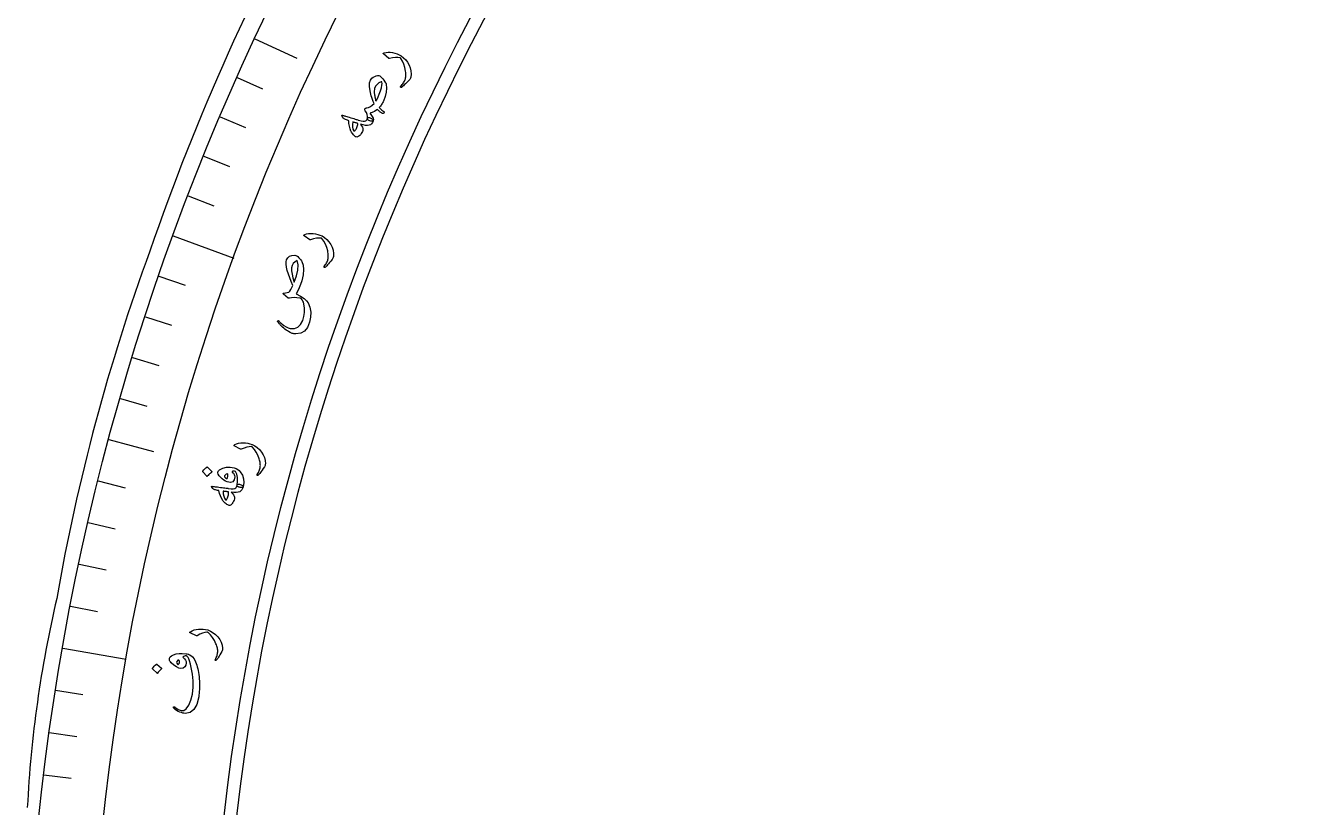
# Model space of a CAD drawing. Header units: millimetres. Extents: x -150 to 150, y -150 to 198.
# Drawn here: x -149.2 to -71.6, y 16.2 to 63.9 of the extents above; entities that cross this region are included whole.
import ezdxf

# ---------------------------------------------------------------- set-up
doc = ezdxf.new("R2010")
doc.units = ezdxf.units.MM
for name, color, linetype in [('CUT_INNER', 6, 'Continuous'), ('CUT_OUTER', 1, 'Continuous'), ('ENGRAVE', 7, 'Continuous'), ('ENGRAVE_FINE', 8, 'Continuous'), ('TEXT', 5, 'Continuous')]:
    doc.layers.add(name, color=color, linetype=linetype)

msp = doc.modelspace()

# ---------------------------------------------------------------- linework, layer by layer
at = {"layer": 'CUT_INNER'}
msp.add_arc((0, 0), 137.25, 95.273437, 87.539062, dxfattribs=at)
at = {"layer": 'CUT_OUTER'}
for centre, radius, start, end in [((-3.7505, 2.5257), 145.8905, 150.773165, 160.957604), ((-26.6422, 7.9716), 122.4967, 159.871965, 170.140407), ((-77.0989, 12.5708), 72.1148, 166.874296, 177.119944)]:
    msp.add_arc(centre, radius, start, end, dxfattribs=at)
at = {"layer": 'ENGRAVE'}
for points in [[(-135.2528, 63.0694), (-132.7106, 61.884)], [(-140.235, 51.0414), (-136.5449, 49.6983)], [(-144.1499, 38.6249), (-141.4405, 37.8989)], [(-146.9678, 25.9144), (-143.1004, 25.2325)]]:
    msp.add_lwpolyline(points, dxfattribs=at)
for radius in [149.235, 145.308, 138.015]:
    msp.add_circle((0, 0), radius, dxfattribs=at)
at = {"layer": 'ENGRAVE_FINE'}
for points in [[(-136.333, 60.6993), (-134.7955, 60.0148)], [(-137.3715, 58.3108), (-135.8223, 57.6532)], [(-138.3683, 55.9044), (-136.8078, 55.274)], [(-139.3229, 53.481), (-137.7517, 52.8779)], [(-141.1045, 48.5862), (-139.5132, 48.0382)], [(-141.9309, 46.1162), (-140.3303, 45.5961)], [(-142.7141, 43.6321), (-141.1047, 43.14)], [(-143.4539, 41.1347), (-141.8361, 40.6708)], [(-144.8021, 36.1032), (-143.1691, 35.6961)], [(-145.4101, 33.5706), (-143.7703, 33.192)], [(-145.9739, 31.0277), (-144.3276, 30.6778)], [(-146.4931, 28.4754), (-144.8411, 28.1542)], [(-147.3977, 23.3455), (-145.7354, 23.0822)], [(-147.7827, 20.7695), (-146.116, 20.5353)], [(-148.1226, 18.1872), (-146.4522, 17.9821)]]:
    msp.add_lwpolyline(points, dxfattribs=at)
at = {"layer": 'TEXT'}
for points in [[(-127.429, 62.1363), (-127.4348, 62.1418), (-127.4389, 62.147), (-127.4414, 62.152), (-127.4423, 62.1568), (-127.438, 62.1679), (-127.427, 62.1786), (-127.4091, 62.1889), (-127.3844, 62.1988), (-127.269, 62.2278), (-127.1455, 62.2411), (-127.0139, 62.2386), (-126.8742, 62.2203), (-126.7297, 62.1886), (-126.5932, 62.1454), (-126.4645, 62.091), (-126.3437, 62.0253), (-126.1976, 61.9123), (-126.0686, 61.7812), (-125.9566, 61.6319), (-125.8616, 61.4645), (-125.7891, 61.2847), (-125.7486, 61.1), (-125.7401, 60.9104), (-125.7635, 60.7157), (-125.7754, 60.6662), (-125.7944, 60.6202), (-125.8205, 60.5775), (-125.8536, 60.5383), (-125.9398, 60.4525), (-126.0185, 60.3754), (-126.0897, 60.3071), (-126.1535, 60.2475), (-126.2097, 60.1969), (-126.2583, 60.1556), (-126.2993, 60.1235), (-126.3326, 60.1008), (-126.3415, 60.0969), (-126.3494, 60.0949), (-126.3564, 60.0948), (-126.3625, 60.0966), (-126.3695, 60.1008), (-126.3754, 60.1061), (-126.3801, 60.1127), (-126.3837, 60.1204), (-126.3852, 60.1289), (-126.3836, 60.1377), (-126.379, 60.1467), (-126.3714, 60.156), (-126.3234, 60.2119), (-126.2798, 60.2665), (-126.2406, 60.3196), (-126.2059, 60.3714), (-126.1752, 60.4224), (-126.1486, 60.4729), (-126.1258, 60.523), (-126.1071, 60.5727), (-126.0919, 60.624), (-126.0799, 60.6788), (-126.0711, 60.7372), (-126.0655, 60.7992), (-126.0634, 60.8649), (-126.0649, 60.9344), (-126.0701, 61.0077), (-126.0789, 61.0849), (-126.1187, 61.3091), (-126.1802, 61.5147), (-126.2634, 61.7016), (-126.3684, 61.87), (-126.3777, 61.8821), (-126.3902, 61.8923), (-126.406, 61.9006), (-126.425, 61.907), (-126.5501, 61.9194), (-126.6979, 61.9149), (-126.8686, 61.8934), (-127.0621, 61.8548), (-127.0734, 61.8544), (-127.0828, 61.8555), (-127.0903, 61.858), (-127.096, 61.8619)], [(-128.218, 60.5504), (-128.1823, 60.6056), (-128.1273, 60.6611), (-128.0531, 60.7167), (-127.9597, 60.7724), (-127.8645, 60.815), (-127.7797, 60.8333), (-127.7052, 60.8275), (-127.6411, 60.7976), (-127.5844, 60.7508), (-127.5245, 60.691), (-127.4616, 60.6182), (-127.3956, 60.5323), (-127.3374, 60.4488), (-127.2944, 60.3812), (-127.2664, 60.3295), (-127.2535, 60.2936), (-127.23, 60.0556), (-127.2508, 59.8053), (-127.3158, 59.5426), (-127.4248, 59.2673), (-127.4511, 59.2132), (-127.4791, 59.1603), (-127.5087, 59.1089), (-127.5401, 59.0588), (-127.5727, 59.0101), (-127.6063, 58.963), (-127.6409, 58.9175), (-127.6764, 58.8736), (-127.6494, 58.8396), (-127.5961, 58.7873), (-127.5167, 58.7166), (-127.4111, 58.6275), (-127.3916, 58.6077), (-127.3852, 58.5859), (-127.3918, 58.562), (-127.4115, 58.5362), (-127.4366, 58.5179), (-127.463, 58.5094), (-127.4907, 58.5107), (-127.5197, 58.5217), (-127.5518, 58.5442), (-127.5847, 58.5687), (-127.6183, 58.5953), (-127.6527, 58.624), (-127.6876, 58.655), (-127.7225, 58.6882), (-127.7575, 58.7238), (-127.7926, 58.7618), (-127.8808, 58.6891), (-127.9708, 58.6299), (-128.0627, 58.5841), (-128.1565, 58.5518), (-128.1866, 58.5434), (-128.2098, 58.5336), (-128.2262, 58.5224), (-128.2357, 58.5097), (-128.2375, 58.4968), (-128.2327, 58.4808), (-128.2212, 58.4618), (-128.203, 58.4397), (-128.1117, 58.3304), (-128.0563, 58.2306), (-128.0368, 58.1404), (-128.0532, 58.0597), (-128.0603, 58.0511), (-128.0728, 58.0445), (-128.0908, 58.0397), (-128.1142, 58.0369), (-128.1934, 58.0427), (-128.258, 58.055), (-128.3081, 58.074), (-128.3437, 58.0996), (-128.3706, 58.1312), (-128.3884, 58.1611), (-128.3973, 58.1892), (-128.3971, 58.2156), (-128.3896, 58.3267), (-128.4109, 58.4413), (-128.4611, 58.5594), (-128.5403, 58.681), (-128.5551, 58.7059), (-128.5622, 58.7314), (-128.5616, 58.7573), (-128.5533, 58.7837), (-128.5373, 58.8093), (-128.5154, 58.8287), (-128.4877, 58.842), (-128.4542, 58.8491), (-128.333, 58.8794), (-128.2159, 58.9357), (-128.103, 59.0179), (-127.9942, 59.1261), (-128.0446, 59.2497), (-128.09, 59.3688), (-128.1304, 59.4834), (-128.166, 59.5936), (-128.2402, 59.8999), (-128.2734, 60.1616), (-128.266, 60.3785), (-128.218, 60.5504)], [(-127.5626, 60.4447), (-127.7001, 60.3736), (-127.8132, 60.2827), (-127.9018, 60.172), (-127.9659, 60.0417), (-127.9804, 59.9756), (-127.9855, 59.8888), (-127.981, 59.7814), (-127.9669, 59.6534), (-127.9574, 59.5869), (-127.9478, 59.5256), (-127.938, 59.4694), (-127.9282, 59.4184), (-127.918, 59.3724), (-127.9073, 59.3314), (-127.896, 59.2953), (-127.8841, 59.2642), (-127.8159, 59.3795), (-127.7474, 59.5211), (-127.6785, 59.6892), (-127.6092, 59.8836), (-127.551, 60.0744), (-127.5178, 60.2278), (-127.5096, 60.344), (-127.5264, 60.4229), (-127.5318, 60.4362), (-127.5396, 60.4442), (-127.5498, 60.447), (-127.5626, 60.4447)], [(-129.9444, 58.3463), (-129.9581, 58.3797), (-129.953, 58.3988), (-129.929, 58.4036), (-129.8861, 58.3942), (-129.8612, 58.3862), (-129.8266, 58.3756), (-129.7822, 58.3623), (-129.7282, 58.3464), (-129.664, 58.3273), (-129.5894, 58.3047), (-129.5042, 58.2786), (-129.4086, 58.2488), (-129.3147, 58.2196), (-129.2306, 58.1935), (-129.1563, 58.1703), (-129.092, 58.15), (-129.0377, 58.1329), (-128.9938, 58.1191), (-128.9602, 58.1084), (-128.9369, 58.1009), (-128.7887, 58.0577), (-128.6678, 58.0371), (-128.574, 58.039), (-128.5074, 58.0634), (-128.4751, 58.0873), (-128.4459, 58.1206), (-128.4199, 58.1633), (-128.3971, 58.2156), (-128.3782, 58.244), (-128.3524, 58.2607), (-128.3199, 58.2658), (-128.2806, 58.2591), (-128.2368, 58.2433), (-128.1947, 58.2224), (-128.1543, 58.1966), (-128.1156, 58.1659), (-128.0847, 58.1349), (-128.064, 58.1069), (-128.0535, 58.0818), (-128.0532, 58.0597), (-128.0993, 57.9606), (-128.1562, 57.883), (-128.2241, 57.8269), (-128.3029, 57.7923), (-128.4022, 57.7781), (-128.5221, 57.7833), (-128.6625, 57.808), (-128.8234, 57.8522), (-128.7561, 57.7571), (-128.7087, 57.6699), (-128.6813, 57.5905), (-128.6739, 57.5191), (-128.6827, 57.4678), (-128.7023, 57.4116), (-128.7328, 57.3504), (-128.7739, 57.2844), (-128.8237, 57.2175), (-128.8711, 57.1639), (-128.916, 57.1235), (-128.9584, 57.0962), (-129.0036, 57.079), (-129.0455, 57.073), (-129.0843, 57.0781), (-129.1198, 57.0944), (-129.1605, 57.1229), (-129.2032, 57.1599), (-129.248, 57.2052), (-129.2947, 57.2589), (-129.3403, 57.3158), (-129.3757, 57.3636), (-129.4007, 57.4023), (-129.4154, 57.4318), (-129.4629, 57.5805), (-129.5003, 57.7364), (-129.5274, 57.8995), (-129.5443, 58.0697), (-129.62, 58.0976), (-129.685, 58.1224), (-129.7394, 58.1441), (-129.783, 58.1628), (-129.8184, 58.1813), (-129.848, 58.2023), (-129.8719, 58.2261), (-129.89, 58.2524)], [(-129.2987, 57.9919), (-129.3134, 57.8314), (-129.3075, 57.6873), (-129.2809, 57.5593), (-129.2339, 57.4477), (-129.2251, 57.4377), (-129.215, 57.4335), (-129.2034, 57.435), (-129.1905, 57.4421), (-129.1555, 57.4745), (-129.1232, 57.512), (-129.0934, 57.5547), (-129.0662, 57.6026), (-129.0415, 57.6556), (-129.0194, 57.7137), (-128.9998, 57.777), (-128.9828, 57.8455), (-128.9815, 57.8567), (-128.9824, 57.8695), (-128.9854, 57.8838), (-128.9907, 57.8997), (-129.023, 57.9114), (-129.0571, 57.9232), (-129.093, 57.9348), (-129.1306, 57.9464), (-129.17, 57.9579), (-129.2112, 57.9693), (-129.2541, 57.9806), (-129.2987, 57.9919)], [(-132.2576, 51.0587), (-132.2638, 51.0636), (-132.2684, 51.0685), (-132.2713, 51.0733), (-132.2726, 51.078), (-132.2693, 51.0894), (-132.2592, 51.101), (-132.2423, 51.1128), (-132.2186, 51.1248), (-132.106, 51.1635), (-131.9841, 51.1872), (-131.8527, 51.1959), (-131.712, 51.1897), (-131.5653, 51.1703), (-131.4256, 51.139), (-131.2928, 51.0957), (-131.1668, 51.0405), (-131.0116, 50.9404), (-130.8719, 50.8207), (-130.7476, 50.6815), (-130.6387, 50.5228), (-130.5512, 50.3499), (-130.4951, 50.1693), (-130.4705, 49.981), (-130.4772, 49.785), (-130.4849, 49.7347), (-130.4999, 49.6873), (-130.5222, 49.6426), (-130.5519, 49.6006), (-130.6304, 49.5078), (-130.7023, 49.4244), (-130.7674, 49.3502), (-130.8259, 49.2854), (-130.8776, 49.2302), (-130.9225, 49.1849), (-130.9606, 49.1494), (-130.9919, 49.1239), (-131.0004, 49.1193), (-131.0081, 49.1167), (-131.0151, 49.116), (-131.0213, 49.1172), (-131.0287, 49.1208), (-131.035, 49.1256), (-131.0402, 49.1318), (-131.0444, 49.1392), (-131.0466, 49.1475), (-131.0458, 49.1563), (-131.042, 49.1657), (-131.0352, 49.1756), (-130.9922, 49.2354), (-130.9534, 49.2935), (-130.9189, 49.3498), (-130.8886, 49.4044), (-130.8625, 49.4577), (-130.8402, 49.5103), (-130.8218, 49.5622), (-130.8073, 49.6133), (-130.7966, 49.6657), (-130.7893, 49.7214), (-130.7855, 49.7803), (-130.7853, 49.8426), (-130.7887, 49.9082), (-130.7961, 49.9773), (-130.8075, 50.0499), (-130.8229, 50.1261), (-130.8817, 50.346), (-130.9604, 50.5456), (-131.0592, 50.7249), (-131.1782, 50.8837), (-131.1885, 50.8949), (-131.2018, 50.904), (-131.2183, 50.911), (-131.2378, 50.9157), (-131.3634, 50.9174), (-131.5104, 50.9003), (-131.6786, 50.8644), (-131.8681, 50.8095), (-131.8793, 50.8081), (-131.8887, 50.8084), (-131.8965, 50.8103), (-131.9024, 50.8137)], [(-133.3304, 49.5771), (-133.2589, 49.7076), (-133.1508, 49.8006), (-133.0062, 49.8562), (-132.8252, 49.8744), (-132.7637, 49.8608), (-132.7008, 49.8299), (-132.6366, 49.7816), (-132.571, 49.7161), (-132.5104, 49.6463), (-132.461, 49.5852), (-132.4229, 49.5329), (-132.3961, 49.4892), (-132.3187, 49.2646), (-132.295, 48.9911), (-132.3245, 48.6686), (-132.4071, 48.2968), (-132.4744, 48.0796), (-132.5528, 47.877), (-132.6423, 47.6889), (-132.743, 47.5154), (-132.4691, 47.368), (-132.2564, 47.2283), (-132.105, 47.0964), (-132.0149, 46.9721), (-131.9069, 46.6924), (-131.8556, 46.4003), (-131.861, 46.0958), (-131.923, 45.7783), (-132.0482, 45.4651), (-132.2286, 45.2424), (-132.4646, 45.1101), (-132.7567, 45.0681), (-132.799, 45.0703), (-132.8423, 45.0752), (-132.8868, 45.0826), (-132.9323, 45.0925), (-132.9784, 45.1054), (-133.0248, 45.1217), (-133.0714, 45.1413), (-133.1183, 45.1644), (-133.2004, 45.2077), (-133.2799, 45.2545), (-133.3568, 45.3049), (-133.4311, 45.3588), (-133.5026, 45.416), (-133.5712, 45.4761), (-133.6368, 45.5391), (-133.6995, 45.6051), (-133.7245, 45.6334), (-133.7481, 45.6609), (-133.7702, 45.6878), (-133.791, 45.7138), (-133.8104, 45.7389), (-133.8286, 45.7627), (-133.8455, 45.7853), (-133.8612, 45.8066), (-133.8694, 45.8208), (-133.8729, 45.8339), (-133.8718, 45.846), (-133.8661, 45.8571), (-133.8571, 45.8679), (-133.8477, 45.8752), (-133.8378, 45.879), (-133.8274, 45.8793), (-133.8167, 45.8767), (-133.8056, 45.8718), (-133.7942, 45.8646), (-133.7825, 45.8551), (-133.7486, 45.811), (-133.7096, 45.7669), (-133.6657, 45.7228), (-133.6168, 45.6787), (-133.4877, 45.577), (-133.3603, 45.4982), (-133.2346, 45.4421), (-133.1105, 45.4086), (-132.8549, 45.4036), (-132.6415, 45.4805), (-132.4703, 45.639), (-132.3409, 45.8794), (-132.267, 46.1293), (-132.2302, 46.3845), (-132.2305, 46.6453), (-132.2678, 46.9118), (-132.2923, 46.997), (-132.3305, 47.0767), (-132.3824, 47.1507), (-132.4479, 47.2192), (-132.4574, 47.2278), (-132.4701, 47.2348), (-132.4863, 47.2403), (-132.5058, 47.2442), (-132.695, 47.2726), (-132.8661, 47.2827), (-133.0193, 47.2747), (-133.1543, 47.2485), (-133.1795, 47.2427), (-133.2003, 47.2414), (-133.2166, 47.2447), (-133.2286, 47.2526), (-133.5092, 47.4904), (-133.5274, 47.5167), (-133.5314, 47.5374), (-133.5213, 47.5525), (-133.497, 47.5619), (-133.1959, 47.6195), (-133.1308, 47.6845), (-133.0667, 47.7749), (-133.0033, 47.8906), (-132.9408, 48.0316), (-133.0459, 48.2641), (-133.1382, 48.493), (-133.2176, 48.7182), (-133.2842, 48.9397), (-133.3316, 49.1457), (-133.355, 49.3207), (-133.3546, 49.4646), (-133.3304, 49.5771)], [(-132.6765, 49.5537), (-132.8135, 49.4671), (-132.9161, 49.3613), (-132.9842, 49.2365), (-133.0177, 49.0928), (-133.0202, 48.9245), (-132.9965, 48.7221), (-132.9464, 48.4857), (-132.8697, 48.2156), (-132.7265, 48.6045), (-132.6464, 48.9569), (-132.6297, 49.2732), (-132.6765, 49.5537)], [(-136.514, 38.249), (-136.5207, 38.2533), (-136.5257, 38.2577), (-136.5291, 38.2622), (-136.5308, 38.2668), (-136.5286, 38.2785), (-136.5197, 38.291), (-136.5039, 38.3043), (-136.4814, 38.3185), (-136.3731, 38.3677), (-136.2539, 38.403), (-136.124, 38.4241), (-135.9833, 38.4312), (-135.8355, 38.4259), (-135.6934, 38.408), (-135.5571, 38.3776), (-135.4265, 38.3346), (-135.2625, 38.2497), (-135.112, 38.1439), (-134.975, 38.0171), (-134.8515, 37.8695), (-134.7479, 37.7056), (-134.6749, 37.5312), (-134.6325, 37.3462), (-134.6206, 37.1504), (-134.6234, 37.0996), (-134.6338, 37.0509), (-134.6518, 37.0043), (-134.6774, 36.9597), (-134.7467, 36.8599), (-134.8103, 36.77), (-134.8681, 36.6899), (-134.9202, 36.6199), (-134.9664, 36.56), (-135.0068, 36.5106), (-135.0414, 36.4717), (-135.0701, 36.4433), (-135.078, 36.438), (-135.0855, 36.4346), (-135.0924, 36.4332), (-135.0987, 36.4339), (-135.1063, 36.4367), (-135.1131, 36.441), (-135.1189, 36.4466), (-135.1238, 36.4535), (-135.1268, 36.4616), (-135.1268, 36.4705), (-135.1239, 36.4802), (-135.1181, 36.4907), (-135.081, 36.5543), (-135.0479, 36.6158), (-135.0189, 36.6751), (-134.9939, 36.7324), (-134.9729, 36.788), (-134.9558, 36.8424), (-134.9424, 36.8958), (-134.9329, 36.9481), (-134.9271, 37.0012), (-134.9252, 37.0574), (-134.9271, 37.1164), (-134.9327, 37.1784), (-134.9424, 37.2434), (-134.9563, 37.3115), (-134.9746, 37.3827), (-134.9971, 37.457), (-135.0766, 37.6704), (-135.1739, 37.8616), (-135.2894, 38.0306), (-135.4229, 38.1774), (-135.4342, 38.1876), (-135.4483, 38.1954), (-135.4654, 38.2008), (-135.4853, 38.2037), (-135.6105, 38.1934), (-135.7551, 38.1624), (-135.9192, 38.1106), (-136.1026, 38.0379), (-136.1136, 38.0355), (-136.123, 38.0349), (-136.1309, 38.036), (-136.1372, 38.0389)], [(-138.4267, 36.6712), (-138.4304, 36.6777), (-138.4315, 36.6857), (-138.4301, 36.6952), (-138.4261, 36.7062), (-138.373, 36.7776), (-138.3139, 36.8424), (-138.249, 36.9006), (-138.1782, 36.9522), (-138.1684, 36.9565), (-138.1596, 36.9571), (-138.1517, 36.9542), (-138.1447, 36.9477), (-137.888, 36.673), (-137.8826, 36.6639), (-137.8832, 36.6542), (-137.89, 36.644), (-137.9029, 36.6332), (-137.9141, 36.6238), (-137.9311, 36.6089), (-137.9539, 36.5884), (-137.9825, 36.5623), (-138.0171, 36.5301), (-138.0577, 36.4913), (-138.1044, 36.4458), (-138.1572, 36.3937), (-138.1655, 36.3871), (-138.1726, 36.3846), (-138.1787, 36.3862), (-138.1837, 36.3919)], [(-137.5135, 36.6608), (-137.502, 36.6878), (-137.4815, 36.7157), (-137.4522, 36.7444), (-137.4138, 36.774), (-137.2025, 36.888), (-136.9828, 36.9474), (-136.7549, 36.9526), (-136.5188, 36.9037), (-136.4011, 36.8586), (-136.3001, 36.8045), (-136.2156, 36.7413), (-136.1476, 36.6691), (-136.0229, 36.461), (-135.9532, 36.2395), (-135.9384, 36.0042), (-135.9784, 35.755), (-135.9907, 35.7321), (-136.0137, 35.7158), (-136.0474, 35.706), (-136.0919, 35.7029), (-136.1158, 35.7036), (-136.1398, 35.7063), (-136.1638, 35.7108), (-136.1879, 35.7172), (-136.2114, 35.7249), (-136.2336, 35.733), (-136.2547, 35.7416), (-136.2745, 35.7508), (-136.3077, 35.7711), (-136.3302, 35.7946), (-136.3422, 35.8212), (-136.3436, 35.8511), (-136.3129, 36.0966), (-136.3176, 36.3182), (-136.3576, 36.5158), (-136.4332, 36.6895), (-136.492, 36.698), (-136.5395, 36.7018), (-136.5759, 36.701), (-136.601, 36.6955), (-136.6236, 36.687), (-136.6394, 36.6776), (-136.6484, 36.6675), (-136.6505, 36.6567), (-136.6499, 36.6486), (-136.6479, 36.6419), (-136.6445, 36.6363), (-136.6397, 36.6321), (-136.5701, 36.5716), (-136.5212, 36.5069), (-136.4929, 36.4381), (-136.4853, 36.365), (-136.5215, 36.1684), (-136.609, 36.0498), (-136.748, 36.0092), (-136.9385, 36.0466), (-137.0417, 36.0912), (-137.1447, 36.1531), (-137.2474, 36.2324), (-137.3498, 36.3292), (-137.4345, 36.4253), (-137.49, 36.5126), (-137.5164, 36.5911), (-137.5135, 36.6608)], [(-137.1115, 36.4099), (-137.1108, 36.3664), (-137.0891, 36.3266), (-137.0463, 36.2906), (-136.9824, 36.2582), (-136.9717, 36.2556), (-136.9639, 36.2543), (-136.959, 36.2544), (-136.957, 36.2558), (-136.9363, 36.2941), (-136.92, 36.334), (-136.9081, 36.3757), (-136.9007, 36.4191), (-136.8986, 36.4585), (-136.9018, 36.4923), (-136.9103, 36.5204), (-136.9241, 36.5429), (-137.0014, 36.5145), (-137.0584, 36.4829), (-137.0951, 36.448), (-137.1115, 36.4099)], [(-137.8909, 35.7204), (-137.91, 35.751), (-137.9081, 35.7707), (-137.8853, 35.7795), (-137.8414, 35.7774), (-137.8155, 35.7737), (-137.7796, 35.769), (-137.7337, 35.7633), (-137.6777, 35.7567), (-137.6113, 35.7487), (-137.5339, 35.739), (-137.4456, 35.7274), (-137.3464, 35.7142), (-137.2488, 35.7012), (-137.1615, 35.6894), (-137.0844, 35.679), (-137.0176, 35.6699), (-136.9612, 35.6621), (-136.9156, 35.6558), (-136.8807, 35.6509), (-136.8565, 35.6475), (-136.7032, 35.6297), (-136.5805, 35.6297), (-136.4883, 35.6473), (-136.4268, 35.6826), (-136.3989, 35.7115), (-136.3757, 35.7492), (-136.3573, 35.7957), (-136.3436, 35.8511), (-136.3297, 35.8823), (-136.3071, 35.9031), (-136.2759, 35.9135), (-136.236, 35.9136), (-136.1902, 35.9053), (-136.1452, 35.8918), (-136.1011, 35.8731), (-136.0577, 35.8493), (-136.0221, 35.824), (-135.997, 35.7998), (-135.9825, 35.7769), (-135.9784, 35.755), (-136.0072, 35.6496), (-136.0503, 35.5636), (-136.1078, 35.4969), (-136.1798, 35.4496), (-136.2753, 35.4189), (-136.3943, 35.4039), (-136.5368, 35.4047), (-136.7029, 35.4213), (-136.6205, 35.3388), (-136.5592, 35.2608), (-136.5188, 35.1872), (-136.4996, 35.118), (-136.4997, 35.066), (-136.5096, 35.0073), (-136.5293, 34.9419), (-136.5589, 34.8699), (-136.5967, 34.7956), (-136.6344, 34.7348), (-136.6719, 34.6874), (-136.7092, 34.6534), (-136.7508, 34.6289), (-136.7911, 34.6159), (-136.8302, 34.6144), (-136.8679, 34.6245), (-136.9128, 34.6459), (-136.9612, 34.6751), (-137.0129, 34.7123), (-137.068, 34.7573), (-137.1225, 34.8058), (-137.1653, 34.847), (-137.1965, 34.8809), (-137.216, 34.9076), (-137.2878, 35.0462), (-137.3507, 35.1936), (-137.4048, 35.3498), (-137.45, 35.5148), (-137.5294, 35.5296), (-137.5976, 35.5431), (-137.6548, 35.5554), (-137.701, 35.5665), (-137.739, 35.5788), (-137.7717, 35.5946), (-137.7992, 35.614), (-137.8214, 35.6369)], [(-137.1949, 35.4793), (-137.1825, 35.3187), (-137.1524, 35.1775), (-137.1048, 35.0558), (-137.0397, 34.9537), (-137.0294, 34.9453), (-137.0186, 34.9429), (-137.0075, 34.9463), (-136.9959, 34.9555), (-136.9669, 34.9933), (-136.9413, 35.0357), (-136.9191, 35.0828), (-136.9003, 35.1345), (-136.8849, 35.1909), (-136.8728, 35.2519), (-136.8642, 35.3176), (-136.8588, 35.388), (-136.8595, 35.3993), (-136.8625, 35.4117), (-136.8679, 35.4253), (-136.8757, 35.4401), (-136.9096, 35.4463), (-136.9452, 35.4521), (-136.9825, 35.4575), (-137.0215, 35.4626), (-137.0623, 35.4673), (-137.1048, 35.4717), (-137.149, 35.4757), (-137.1949, 35.4793)], [(-139.2065, 26.8439), (-139.2136, 26.8477), (-139.2189, 26.8517), (-139.2227, 26.8559), (-139.2248, 26.8603), (-139.2235, 26.8721), (-139.2157, 26.8853), (-139.2011, 26.8999), (-139.1798, 26.9159), (-139.0759, 26.9739), (-138.9601, 27.0188), (-138.8324, 27.0507), (-138.6927, 27.0694), (-138.545, 27.0763), (-138.4019, 27.0702), (-138.2635, 27.0511), (-138.1298, 27.0191), (-137.9593, 26.948), (-137.8006, 26.8549), (-137.6537, 26.7399), (-137.5184, 26.603), (-137.4016, 26.4483), (-137.3145, 26.2805), (-137.2569, 26.0996), (-137.2288, 25.9055), (-137.2275, 25.8546), (-137.2339, 25.8052), (-137.2479, 25.7573), (-137.2697, 25.7108), (-137.3306, 25.6055), (-137.3865, 25.5106), (-137.4375, 25.4261), (-137.4836, 25.352), (-137.5248, 25.2885), (-137.5609, 25.236), (-137.5921, 25.1944), (-137.6184, 25.1637), (-137.6259, 25.1577), (-137.633, 25.1537), (-137.6398, 25.1518), (-137.6462, 25.1519), (-137.654, 25.1541), (-137.6611, 25.1578), (-137.6673, 25.1629), (-137.6728, 25.1694), (-137.6765, 25.1772), (-137.6772, 25.186), (-137.6752, 25.196), (-137.6702, 25.2069), (-137.6384, 25.2734), (-137.6105, 25.3374), (-137.5865, 25.3989), (-137.5664, 25.458), (-137.5501, 25.5152), (-137.5375, 25.5709), (-137.5286, 25.6252), (-137.5234, 25.678), (-137.5221, 25.7315), (-137.5248, 25.7876), (-137.5315, 25.8463), (-137.5422, 25.9076), (-137.5572, 25.9716), (-137.5768, 26.0383), (-137.6008, 26.1077), (-137.6294, 26.1799), (-137.7262, 26.386), (-137.8391, 26.5685), (-137.968, 26.7274), (-138.1133, 26.8627), (-138.1254, 26.872), (-138.1401, 26.8785), (-138.1575, 26.8825), (-138.1776, 26.8837), (-138.3015, 26.8631), (-138.4431, 26.8203), (-138.6023, 26.7551), (-138.7791, 26.6675), (-138.7899, 26.6643), (-138.7992, 26.6629), (-138.8072, 26.6633), (-138.8136, 26.6656)], [(-141.484, 24.6359), (-141.4882, 24.642), (-141.4901, 24.6499), (-141.4894, 24.6596), (-141.4864, 24.6709), (-141.4396, 24.7468), (-141.3864, 24.8167), (-141.3267, 24.8805), (-141.2606, 24.9383), (-141.2512, 24.9434), (-141.2424, 24.9448), (-141.2343, 24.9426), (-141.2268, 24.9367), (-140.9474, 24.6847), (-140.9412, 24.6761), (-140.941, 24.6663), (-140.9469, 24.6555), (-140.9588, 24.6436), (-140.9692, 24.6333), (-140.9848, 24.6169), (-141.0058, 24.5944), (-141.032, 24.5658), (-141.0637, 24.5306), (-141.1009, 24.4883), (-141.1435, 24.4388), (-141.1916, 24.3822), (-141.1993, 24.3748), (-141.2062, 24.3717), (-141.2124, 24.3728), (-141.2179, 24.3781)], [(-140.469, 25.22), (-140.46, 25.3041), (-140.4134, 25.381), (-140.3291, 25.4504), (-140.2073, 25.5124), (-140.0548, 25.5595), (-139.8785, 25.5845), (-139.6787, 25.5873), (-139.4551, 25.5679), (-139.375, 25.5557), (-139.3019, 25.5367), (-139.236, 25.511), (-139.1772, 25.4786), (-139.0656, 25.3819), (-138.9661, 25.2503), (-138.8788, 25.0839), (-138.8034, 24.8827), (-138.7715, 24.7711), (-138.743, 24.6568), (-138.7178, 24.5397), (-138.696, 24.4198), (-138.6775, 24.2968), (-138.6625, 24.1706), (-138.6508, 24.041), (-138.6425, 23.9081), (-138.6373, 23.7752), (-138.6348, 23.6458), (-138.6351, 23.5198), (-138.6382, 23.3972), (-138.6443, 23.2778), (-138.6538, 23.1613), (-138.6668, 23.0479), (-138.6831, 22.9373), (-138.7959, 22.4837), (-138.9711, 22.1649), (-139.2098, 21.9809), (-139.5124, 21.9319), (-139.5797, 21.9396), (-139.6552, 21.9555), (-139.739, 21.9795), (-139.8311, 22.0118), (-139.9308, 22.0565), (-140.0256, 22.1116), (-140.1155, 22.1772), (-140.2006, 22.2533), (-140.2101, 22.2642), (-140.2161, 22.2761), (-140.2189, 22.289), (-140.2182, 22.303), (-140.2143, 22.316), (-140.2072, 22.3258), (-140.1968, 22.3324), (-140.1833, 22.3359), (-140.1689, 22.3362), (-140.156, 22.3337), (-140.1447, 22.3281), (-140.1349, 22.3196), (-139.9326, 22.1725), (-139.7505, 22.1054), (-139.5887, 22.118), (-139.4472, 22.2101), (-139.2788, 22.4358), (-139.1526, 22.7319), (-139.0683, 23.0988), (-139.0251, 23.5367), (-139.0203, 23.7313), (-139.0244, 23.9277), (-139.0375, 24.1261), (-139.0595, 24.3264), (-139.0906, 24.5285), (-139.1307, 24.7321), (-139.1798, 24.9372), (-139.238, 25.144), (-139.2777, 25.2557), (-139.3265, 25.3436), (-139.3844, 25.4075), (-139.4515, 25.4476), (-139.5037, 25.4421), (-139.5532, 25.4276), (-139.6002, 25.4041), (-139.6445, 25.3715), (-139.6471, 25.3671), (-139.6453, 25.3609), (-139.639, 25.3528), (-139.6283, 25.3429), (-139.5437, 25.266), (-139.484, 25.1863), (-139.4494, 25.1037), (-139.4397, 25.0181), (-139.4642, 24.8693), (-139.5279, 24.7626), (-139.6309, 24.6981), (-139.7733, 24.6757), (-139.8917, 24.6974), (-140.0295, 24.7628), (-140.1868, 24.8718), (-140.3633, 25.0248), (-140.4054, 25.0707), (-140.4371, 25.1186), (-140.4583, 25.1683), (-140.469, 25.22)], [(-139.8786, 25.1611), (-139.8944, 25.1798), (-139.9122, 25.1875), (-139.9319, 25.1844), (-139.9537, 25.1703), (-140.0112, 25.1078), (-140.0332, 25.0474), (-140.0197, 24.9892), (-139.9705, 24.9333), (-139.954, 24.9242), (-139.9388, 24.9202), (-139.9247, 24.9212), (-139.9119, 24.9272), (-139.8649, 24.9787), (-139.8437, 25.0349), (-139.8483, 25.0957), (-139.8786, 25.1611)]]:
    msp.add_lwpolyline(points, close=True, dxfattribs=at)

doc.saveas('drawing.dxf')
